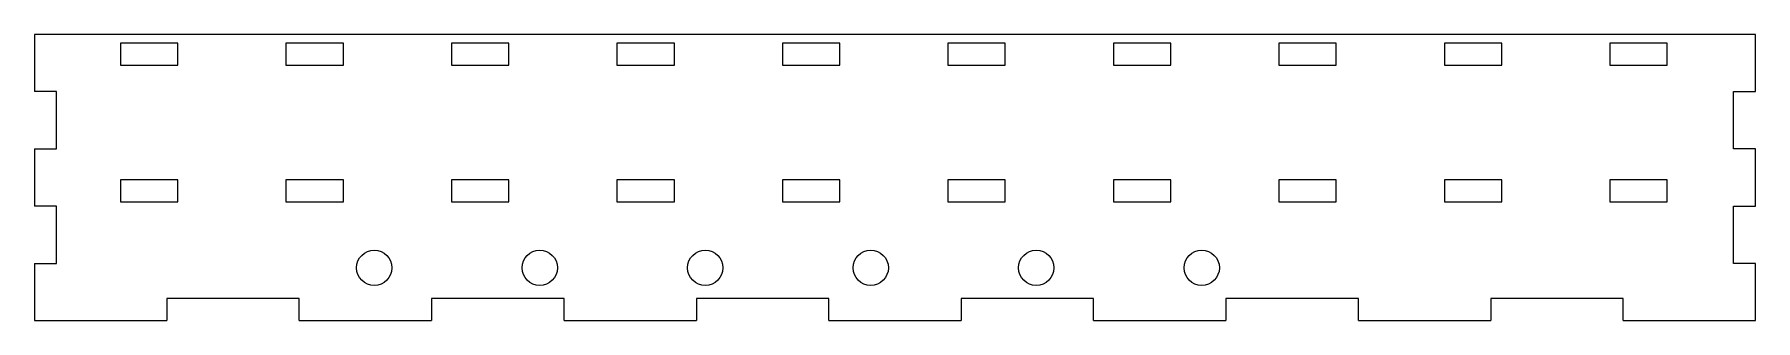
# Model space of a CAD drawing. Header units: millimetres. Extents: x 0 to 390, y -65 to 0.
import ezdxf

# ---------------------------------------------------------------- set-up
doc = ezdxf.new("R2010")
doc.units = ezdxf.units.MM

msp = doc.modelspace()

# ---------------------------------------------------------------- linework, layer by layer
at = {"color": 7, "linetype": 'Continuous', "lineweight": 25}
for p, q in [((390, 0), (0, 0)), ((0, 0), (0, -13)), ((390, -13), (390, 0)), ((19.5, -2), (19.5, -7)), ((32.5, -2), (19.5, -2)), ((32.5, -7), (32.5, -2)), ((57, -2), (57, -7)), ((70, -2), (57, -2)), ((70, -7), (70, -2)), ((94.5, -2), (94.5, -7)), ((107.5, -2), (94.5, -2)), ((107.5, -7), (107.5, -2)), ((132, -2), (132, -7)), ((145, -2), (132, -2)), ((145, -7), (145, -2)), ((169.5, -2), (169.5, -7)), ((182.5, -2), (169.5, -2)), ((182.5, -7), (182.5, -2)), ((207, -2), (207, -7)), ((220, -2), (207, -2)), ((220, -7), (220, -2)), ((244.5, -2), (244.5, -7)), ((257.5, -2), (244.5, -2)), ((257.5, -7), (257.5, -2)), ((282, -2), (282, -7)), ((295, -2), (282, -2)), ((295, -7), (295, -2)), ((319.5, -2), (319.5, -7)), ((332.5, -2), (319.5, -2)), ((332.5, -7), (332.5, -2)), ((357, -2), (357, -7)), ((370, -2), (357, -2)), ((370, -7), (370, -2)), ((19.5, -7), (32.5, -7)), ((57, -7), (70, -7)), ((94.5, -7), (107.5, -7)), ((132, -7), (145, -7)), ((169.5, -7), (182.5, -7)), ((207, -7), (220, -7)), ((244.5, -7), (257.5, -7)), ((282, -7), (295, -7)), ((319.5, -7), (332.5, -7)), ((357, -7), (370, -7)), ((5, -13), (0, -13)), ((5, -26), (5, -13)), ((385, -26), (385, -13)), ((385, -13), (390, -13)), ((0, -26), (5, -26)), ((0, -26), (0, -39)), ((390, -26), (385, -26)), ((390, -39), (390, -26)), ((19.5, -33), (19.5, -38)), ((32.5, -33), (19.5, -33)), ((32.5, -38), (32.5, -33)), ((57, -33), (57, -38)), ((70, -33), (57, -33)), ((70, -38), (70, -33)), ((94.5, -33), (94.5, -38)), ((107.5, -33), (94.5, -33)), ((107.5, -38), (107.5, -33)), ((132, -33), (132, -38)), ((145, -33), (132, -33)), ((145, -38), (145, -33)), ((169.5, -33), (169.5, -38)), ((182.5, -33), (169.5, -33)), ((182.5, -38), (182.5, -33)), ((207, -33), (207, -38)), ((220, -33), (207, -33)), ((220, -38), (220, -33)), ((244.5, -33), (244.5, -38)), ((257.5, -33), (244.5, -33)), ((257.5, -38), (257.5, -33)), ((282, -33), (282, -38)), ((295, -33), (282, -33)), ((295, -38), (295, -33)), ((319.5, -33), (319.5, -38)), ((332.5, -33), (319.5, -33)), ((332.5, -38), (332.5, -33)), ((357, -33), (357, -38)), ((370, -33), (357, -33)), ((370, -38), (370, -33)), ((5, -39), (0, -39)), ((5, -52), (5, -39)), ((19.5, -38), (32.5, -38)), ((57, -38), (70, -38)), ((94.5, -38), (107.5, -38)), ((132, -38), (145, -38)), ((169.5, -38), (182.5, -38)), ((207, -38), (220, -38)), ((244.5, -38), (257.5, -38)), ((282, -38), (295, -38)), ((319.5, -38), (332.5, -38)), ((357, -38), (370, -38)), ((385, -52), (385, -39)), ((385, -39), (390, -39)), ((0, -52), (5, -52)), ((0, -52), (0, -65)), ((390, -52), (385, -52)), ((390, -65), (390, -52)), ((30, -60), (30, -65)), ((60, -60), (30, -60)), ((60, -65), (60, -60)), ((90, -60), (90, -65)), ((120, -60), (90, -60)), ((120, -65), (120, -60)), ((150, -60), (150, -65)), ((180, -60), (150, -60)), ((180, -65), (180, -60)), ((210, -60), (210, -65)), ((240, -60), (210, -60)), ((240, -65), (240, -60)), ((270, -60), (270, -65)), ((300, -60), (270, -60)), ((300, -65), (300, -60)), ((330, -60), (330, -65)), ((360, -60), (330, -60)), ((360, -65), (360, -60)), ((0, -65), (30, -65)), ((60, -65), (90, -65)), ((120, -65), (150, -65)), ((180, -65), (210, -65)), ((240, -65), (270, -65)), ((300, -65), (330, -65)), ((360, -65), (390, -65))]:
    msp.add_line(p, q, dxfattribs=at)
for centre in [(77, -53), (114.5, -53), (152, -53), (189.5, -53), (227, -53), (264.5, -53)]:
    msp.add_circle(centre, 4, dxfattribs=at)

doc.saveas('drawing.dxf')
